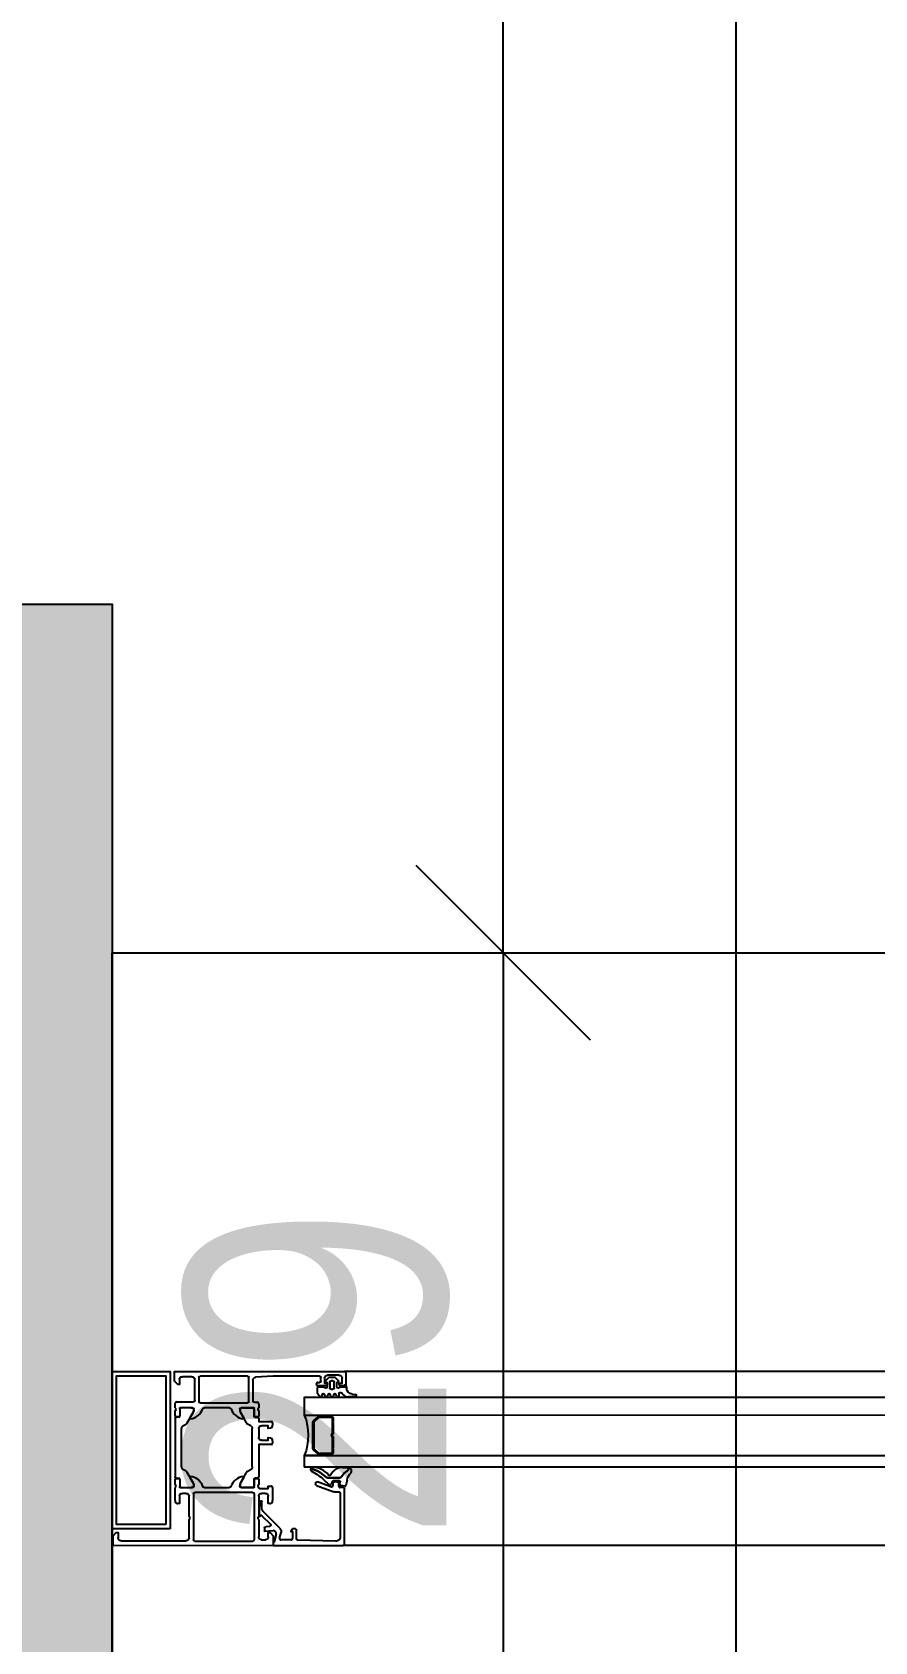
# Model space of a CAD drawing. Header units: metres. Extents: x 493 to 630, y -132 to -15.
# Drawn here: x 568.503 to 568.793, y -84.522 to -83.968 of the extents above; entities that cross this region are included whole.
import ezdxf

# ---------------------------------------------------------------- set-up
doc = ezdxf.new("R2010")
doc.units = ezdxf.units.M
doc.header["$MEASUREMENT"] = 0
doc.header["$PDMODE"] = 3
for name, color, linetype in [('a_caramida', 2, 'Continuous'), ('a_cote_50', 9, 'Continuous'), ('a_gipscarton', 41, 'Continuous'), ('a_pereti_hasuri', 253, 'Continuous'), ('a_sticla', 4, 'Continuous'), ('a_tamplarie_ferestre', 6, 'Continuous'), ('a_vederi', 74, 'Continuous'), ('a_vederi subtiri', 124, 'Continuous')]:
    doc.layers.add(name, color=color, linetype=linetype)
doc.layers.add('a_suprafete', color=7, linetype='Continuous', plot=False)
doc.styles.get("Standard").update_dxf_attribs({"font": 'ARIALN.TTF'})
doc.dimstyles.new('50 cote', dxfattribs={"dimtxt": 0.09, "dimasz": 0.06, "dimexe": 0, "dimexo": 0, "dimgap": 0.018, "dimtad": 1, "dimdec": 1, "dimlfac": 100, "dimrnd": 0.5, "dimdsep": 46, "dimtxsty": 'Standard', "dimblk": 'OBLIQUE', "dimcen": 0.00045, "dimclrd": 256, "dimclrt": 4, "dimadec": 1, "dimazin": 0, "dimtfac": 1, "dimtdec": 1, "dimtix": 1, "dimtofl": 0, "dimtmove": 0, "dimatfit": 3, "dimldrblk": 'OBLIQUE', "dimfxl": 0, "dimtolj": 1, "dimtzin": 0, "dimarcsym": 0})

# ---------------------------------------------------------------- blocks, each defined once
blk = doc.blocks.new('_Oblique')
at = {"color": 0, "linetype": 'ByBlock', "lineweight": -2}
blk.add_line((-0.5, -0.5), (0.5, 0.5), dxfattribs=at)
blk = doc.blocks.new('*D174')
at = {"layer": 'a_cote_50', "lineweight": -2, "ltscale": 0.3}
blk.add_line((568.6650556618409, -84.28458062453586), (568.6650556618409, -83.06458062453589), dxfattribs=at)
at = {"layer": 'Defpoints', "color": 0, "ltscale": 0.3}
for p in [(568.6590556618423, -83.06458062453589), (568.6650556618409, -83.06458062453589), (568.6590556618423, -84.28458062453586)]:
    blk.add_point(p, dxfattribs=at)
at = {"layer": 'a_cote_50', "lineweight": -2, "ltscale": 0.3, "xscale": 0.06, "yscale": 0.06, "zscale": 0.06}
for p, rotation in [((568.6650556618409, -83.06458062453589), 90), ((568.6650556618409, -84.28458062453586), 270)]:
    blk.add_blockref('_Oblique', p, dxfattribs=dict(at, rotation=rotation))
at = {"layer": 'a_cote_50', "color": 4, "ltscale": 0.3, "insert": (568.601871487216, -83.67458062453602), "char_height": 0.09, "attachment_point": 5, "rotation": 90}
blk.add_mtext('\\A1;122', dxfattribs=at)
blk = doc.blocks.new('*D118')
at = {"layer": 'a_cote_50', "lineweight": -2, "ltscale": 0.3}
blk.add_line((568.6650556618409, -84.28458062453598), (568.6650556618409, -84.57458062453597), dxfattribs=at)
at = {"layer": 'Defpoints', "color": 0, "ltscale": 0.3}
for p in [(568.6650556618421, -84.28458062453598), (568.6650556618423, -84.57458062453597), (568.6650556618409, -84.57458062453597)]:
    blk.add_point(p, dxfattribs=at)
at = {"layer": 'a_cote_50', "lineweight": -2, "ltscale": 0.3, "xscale": 0.06, "yscale": 0.06, "zscale": 0.06}
for p, rotation in [((568.6650556618409, -84.28458062453598), 90), ((568.6650556618409, -84.57458062453597), 270)]:
    blk.add_blockref('_Oblique', p, dxfattribs=dict(at, rotation=rotation))
at = {"layer": 'a_cote_50', "color": 4, "ltscale": 0.3, "insert": (568.6011040929459, -84.42958062453611), "char_height": 0.09, "attachment_point": 5, "rotation": 90}
blk.add_mtext('\\A1;29', dxfattribs=at)
blk = doc.blocks.new('__4FAFA3F2_FC5C_44BB_A64D_ECB77A95FE74_')
at = {"layer": 'a_vederi subtiri'}
for p, q in [((-125.4500011026394, 66.99999999985448), (-125.4500011026394, 70.99999999988358)), ((-125.4500011026394, 61.49999999988358), (-125.4500011026394, 66.99999999985448)), ((-125.0125011026394, 70.99999999988358), (-125.0125011026394, 66.99999999985448)), ((-125.0125011026394, 66.81066017167177), (-125.0125011026394, 70.74999999985448)), ((-125.0125011026394, 66.99999999985448), (-125.0125011026394, 66.81066017167177)), ((-124.6975011024624, 66.81066017167177), (-124.6975011024624, 70.74999999985448)), ((-123.2319736413192, 64.97422835521866), (-124.5975512915757, 66.53488852712326)), ((-124.3562511024065, 71.49999999985448), (-123.2625011026394, 71.49999999985448)), ((-124.3562511024065, 71.13999999989755), (-119.0254425092135, 71.13999999989755)), ((-123.2625011026394, 71.49999999985448), (-123.0437511024065, 71.25)), ((-123.0437511024065, 71.25), (-122.8250011026394, 71.49999999985448)), ((-122.8250011026394, 71.49999999985448), (-118.8896831609309, 71.49999999985448)), ((-118.010319044115, 71.49999999985448), (-114.0750011026394, 71.49999999985448)), ((-117.8745596958324, 71.13999999989755), (-112.5437511026394, 71.13999999989755)), ((-114.0750011026394, 71.49999999985448), (-113.8562511026394, 71.25)), ((-113.8562511026394, 71.25), (-113.6375011026394, 71.49999999985448)), ((-112.3024509134702, 66.53488852712326), (-113.6680285637267, 64.97422835521866)), ((-113.6375011026394, 71.49999999985448), (-112.5437511026394, 71.49999999985448)), ((-112.2025011025835, 70.74999999985448), (-112.2025011025835, 66.81066017167177)), ((-111.8875011026394, 66.99999999985448), (-111.8875011026394, 70.99999999988358)), ((-111.8875011026394, 70.74999999985448), (-111.8875011026394, 66.81066017167177)), ((-111.8875011026394, 66.81066017167177), (-111.8875011026394, 66.99999999985448)), ((-111.4500011026394, 70.99999999988358), (-111.4500011026394, 66.99999999985448)), ((-111.4500011026394, 66.99999999985448), (-111.4500011026394, 61.49999999988358)), ((-124.8202899277676, 66.28033008577768), (-123.4547122775111, 64.71966991398949)), ((-123.4547122775111, 64.71966991398949), (-124.8202899277676, 66.28033008577768)), ((-113.9093287528958, 64.85999999986961), (-122.9906734523829, 64.85999999986961)), ((-122.9906734523829, 64.49999999985448), (-113.9093287528958, 64.49999999985448)), ((-113.9093287528958, 64.49999999985448), (-122.9906734523829, 64.49999999985448)), ((-113.4452899277676, 64.71966991398949), (-112.0797122775111, 66.28033008577768)), ((-112.0797122775111, 66.28033008577768), (-113.4452899277676, 64.71966991398949))]:
    blk.add_line(p, q, dxfattribs=at)
at = {"layer": 'a_vederi subtiri', "extrusion": (2e-16, 2.000000000000001e-16, -1)}
for centre, radius, start, end in [((125.2312511026394, 71.02929687488358), 0.2207031249999999, 352.3718503293429, 187.6281496706571), ((125.2312511026394, 66.97070312485448), 0.2207031249999999, 172.371850329343, 7.628149670657059), ((125.2312511026394, 66.97070312485448), 0.2207031249999999, 172.371850329343, 7.628149670657059), ((124.3060278883204, 70.79394531238358), 0.707838677237907, 356.4405713952564, 85.93127893733272), ((124.2048949212767, 66.80336917506065), 0.8076390920070746, 319.6379859252439, 0.5172471456179616), ((124.2048949212767, 66.80336917506065), 0.8076390920070561, 319.6379859252439, 0.5172471456179616), ((124.3301350313704, 70.77285156247672), 0.3680761121636999, 356.4405713952564, 85.93127893733272), ((124.2775458882097, 66.80686885336763), 0.4199723278436767, 319.6379859252439, 0.5172471456179616), ((118.4500011026394, 71.67726562483585), 0.7872656250000108, 223.0350141754325, 316.9649858245675), ((118.4500011026394, 71.76164062495809), 0.5116406250000021, 210.7555134559261, 329.2444865440739), ((112.5939743169583, 70.79394531238358), 0.7078386772379076, 94.06872106266727, 183.5594286047437), ((112.5698671741411, 70.77285156247672), 0.3680761121637185, 94.06872106266727, 183.5594286047437), ((112.622456317069, 66.80686885336763), 0.4199723278436483, 179.4827528543821, 220.362014074756), ((112.695107284002, 66.80336917506065), 0.8076390920070647, 179.4827528543821, 220.362014074756), ((112.695107284002, 66.80336917506065), 0.8076390920070755, 179.4827528543821, 220.362014074756), ((111.6687511026394, 71.02929687488358), 0.2207031249999999, 352.3718503293429, 187.6281496706571), ((111.6687511026394, 66.97070312485448), 0.2207031249999999, 172.371850329343, 7.628149670657059), ((111.6687511026394, 66.97070312485448), 0.2207031249999999, 172.371850329343, 7.628149670657059), ((118.4500011026394, 44.30178832099773), 18.56821167883212, 67.85273984560007, 112.1472601544), ((122.9823408846278, 65.11756334116217), 0.617619552900235, 270.7730251426407, 319.8915003898574), ((122.9823408846278, 65.11756334116217), 0.617619552900235, 270.7730251426407, 319.8915003898574), ((122.9863405169453, 65.18113293728675), 0.3211621675081091, 270.7730251426407, 319.8915003898574), ((113.9136616881005, 65.18113293728675), 0.3211621675081109, 220.1084996101426, 269.2269748573593), ((113.917661320651, 65.11756334116217), 0.6176195529002321, 220.1084996101426, 269.2269748573593), ((113.917661320651, 65.11756334116217), 0.6176195529002375, 220.1084996101426, 269.2269748573593)]:
    blk.add_arc(centre, radius, start, end, dxfattribs=at)
blk = doc.blocks.new('fvsdv')
at = {"layer": 'a_tamplarie_ferestre', "extrusion": (0, -1.5e-15, -1)}
blk.add_line((616.6614823891448, -334.5287127975987), (616.6374117010116, -334.5287127975987), dxfattribs=at)
at = {"layer": 'a_tamplarie_ferestre', "extrusion": (-1.999999999963883e-16, -2.000627397658308e-16, -1)}
for points in [[(-616.636482390581, -334.4692127975866), (-616.636482390581, -334.4732127976759)], [(-616.6937823769416, -334.4715128007277), (-616.6937823769416, -334.4732127976759), (-616.6943823830454, -334.4732127976759), (-616.6954823891449, -334.4721127992018), (-616.6954823891449, -334.4687127975997), (-616.6369823905806, -334.4687127975997)], [(-616.6387823783739, -334.4732127976759), (-616.6387823783739, -334.4727127976759), (-616.6377823783735, -334.4727127976759), (-616.6377823783735, -334.4710128007277)], [(-616.6387823783739, -334.4700128006085), (-616.6427824088914, -334.4700128006085)], [(-616.6437823783733, -334.4710128007277), (-616.6437823783733, -334.4727127976759), (-616.6427823783738, -334.4727127976759), (-616.6427823783738, -334.4732127976759)], [(-616.6450823966843, -334.4720128007277), (-616.6450823966843, -334.4708127961501)], [(-616.6455823966838, -334.4703127960309), (-616.6614823905804, -334.4703127960309), (-616.6675394260265, -334.4706589111432)], [(-616.6698823825689, -334.479012793098), (-616.6698823825689, -334.4708128036603)], [(-616.6703823825693, -334.4703128036603), (-616.6865823766561, -334.4703128036603)], [(-616.6870823766557, -334.4708128036603), (-616.6870823766557, -334.479012793098)], [(-616.6884823891493, -334.4787127976758), (-616.6884823891493, -334.4715128007277)], [(-616.6894823891488, -334.4705128006085), (-616.6927823769421, -334.4705128006085)], [(-616.6369823905806, -334.4737127976759), (-616.6382824088915, -334.4737127976759)], [(-616.6432823783733, -334.4737127976759), (-616.6460823966838, -334.4737127976759)], [(-616.6460823966838, -334.4725128007277), (-616.6455823966838, -334.4725128007277)], [(-616.6465823966843, -334.4732127976759), (-616.6465823966843, -334.4730128007276)], [(-616.6684823886723, -334.4716572862013), (-616.6684823886723, -334.4788127961499)], [(-616.6664823886723, -334.4798127961499), (-616.6664823886723, -334.4812127976757)], [(-616.6664823886723, -334.4822127846757), (-616.6664823886723, -334.4840927956756)], [(-616.6666823896725, -334.4814859866757), (-616.6666823896725, -334.4819395806757)], [(-616.6679823886727, -334.4793127961499), (-616.6669823886727, -334.4793127961499)], [(-616.6680623629916, -334.4840927956756), (-616.6680623629916, -334.4813327976757)], [(-616.668092669103, -334.4817228650479), (-616.6680928971665, -334.4841228634428)], [(-616.6681823629918, -334.4812127976757), (-616.6724823886722, -334.4812127976757)], [(-616.6720692308575, -334.4812230394265), (-616.6685926893625, -334.4812228880743)], [(-616.6865823766561, -334.479512793098), (-616.6703823825693, -334.479512793098)], [(-616.6729823886726, -334.4817127976757), (-616.6729823886726, -334.4824127976757), (-616.6716008932148, -334.4848056179987)], [(-616.6764824301839, -334.4812126679759), (-616.6852826652358, -334.4812126679759)], [(-616.6901642022053, -334.4848056179987), (-616.6887827067476, -334.4824127976757), (-616.6887827067476, -334.4817127976757)], [(-616.694782376942, -334.4792127976758), (-616.6889823891493, -334.4792127976758)], [(-616.6892827067476, -334.4812127976757), (-616.6935824026225, -334.4812127976757)], [(-616.6896958496469, -334.4812227975993), (-616.6931723911449, -334.4812227975993)], [(-616.693672389762, -334.4817227962164), (-616.6936720578115, -334.4841227945993)], [(-616.6937024026228, -334.4813327976757), (-616.6937024026228, -334.4840936083576)], [(-616.6950823759421, -334.4819403933577), (-616.6950823759421, -334.4814867993576)], [(-616.695282376942, -334.4812136103577), (-616.695282376942, -334.4797127976757)], [(-616.695282376942, -334.4840936083576), (-616.695282376942, -334.4822135973577)], [(-616.6616824216234, -334.486412812858), (-616.6616824216234, -334.4872438065104)], [(-616.6664825312056, -334.4849227946026), (-616.6664824323044, -334.485912812858), (-616.6621824292528, -334.485912812858)], [(-616.6624234265672, -334.4882098099283), (-616.6631824063646, -334.488412812858), (-616.6631824063646, -334.487412812858), (-616.6654824246751, -334.487412812858)], [(-616.6667823886726, -334.4843927956757), (-616.6677623629913, -334.4843927956757)], [(-616.6677928841808, -334.4844228504567), (-616.6669825528483, -334.4844228162462)], [(-616.6691929414393, -334.4874553434881), (-616.6700761929895, -334.4869596073277)], [(-616.6706711814733, -334.4863851410075), (-616.6727681066092, -334.4827535226797)], [(-616.6910936755818, -334.4863849596919), (-616.6889969076468, -334.4827532505993)], [(-616.692582388145, -334.4874611305992), (-616.6916886391983, -334.4869594517664)], [(-616.6939720578115, -334.4844227945993), (-616.694782389145, -334.4844227945993)], [(-616.694002402623, -334.4843936083577), (-616.6949823769418, -334.4843936083577)], [(-616.695282389145, -334.4849227945993), (-616.695282389145, -334.5050027945988)], [(-616.6616823987354, -334.4925818192056), (-616.6616824216234, -334.4934128128579)], [(-616.6654824246751, -334.4924128128579), (-616.6631824063646, -334.4924128128579), (-616.6631824292527, -334.4914128128579), (-616.6624234265672, -334.4916158157876)], [(-616.6664824323044, -334.488412812858), (-616.6664824323044, -334.4914128128579)], [(-616.6686818083808, -334.5015984472525), (-616.6686823828378, -334.4883273363929)], [(-616.6930823901449, -334.5015984325989), (-616.6930823901449, -334.4883271565992)], [(-616.6621824292528, -334.4939128128578), (-616.6664827398382, -334.4939128128578), (-616.6664816620172, -334.5050027985833)], [(-616.6700755001198, -334.5029662969782), (-616.66919229149, -334.5024704843543)], [(-616.672767049598, -334.5071726146562), (-616.6706704388681, -334.5035408148059)], [(-616.6889969076468, -334.5071723385988), (-616.6910936755818, -334.5035406295062)], [(-616.6916886391983, -334.5029661374318), (-616.692582388145, -334.5024644585989)], [(-616.6616824013579, -334.5087127973242), (-616.6616823403223, -334.5132127973241)], [(-616.6661824195488, -334.5090127927469), (-616.6631824013572, -334.5090127927469), (-616.6631824013572, -334.5082127973242), (-616.6621824013579, -334.5082128049535)], [(-616.6664822669605, -334.5058329290239), (-616.6664822669605, -334.5077129400238)], [(-616.6666822679612, -334.5079861440241), (-616.6666822679612, -334.5084397380243)], [(-616.6677622412798, -334.5055329290238), (-616.666782266961, -334.5055329290238)], [(-616.6669816403736, -334.505502820226), (-616.6677919717063, -334.5055028544364)], [(-616.6680622412794, -334.5085929268509), (-616.6680622412794, -334.5058329290239)], [(-616.66809195872, -334.5058028674221), (-616.6680915228827, -334.5082028657883)], [(-616.6724822669604, -334.5087129193944), (-616.6681822414878, -334.5087129268504)], [(-616.6685914998562, -334.508702886048), (-616.6720680413509, -334.5087030374002)], [(-616.6715940223327, -334.5051084043188), (-616.6729822669611, -334.5075129224463), (-616.6729822669611, -334.5082129270238)], [(-616.6717530799493, -334.504918394248), (-616.6717127662275, -334.5049129239721)], [(-616.6852573295893, -334.5087129193944), (-616.6765245780231, -334.5087129193944)], [(-616.6887825608826, -334.5082129270238), (-616.6887825608826, -334.5075129224463), (-616.690164631112, -334.5051190987281)], [(-616.6935824318606, -334.5087129268502), (-616.689282560883, -334.5087129193944)], [(-616.6931623911449, -334.5087027915987), (-616.6896958496469, -334.5087027915987)], [(-616.6936720578115, -334.5058027945988), (-616.693672389762, -334.5082027929817)], [(-616.6937024320689, -334.5058327916948), (-616.6937024320689, -334.5085929268507)], [(-616.694782389145, -334.5055027945988), (-616.6939720578115, -334.5055027945988)], [(-616.6949824063879, -334.5055327916947), (-616.694002432068, -334.5055327916947)], [(-616.6950824053871, -334.5084396006947), (-616.6950824053871, -334.5079860066948)], [(-616.6952824063873, -334.5077128026953), (-616.6952824063873, -334.5058327916948)], [(-616.6952824063873, -334.5132127973241), (-616.6952824063873, -334.5087127896947)], [(-616.6626823403227, -334.514212797324), (-616.6631823403222, -334.514212797324), (-616.6631823403222, -334.5117127973241)], [(-616.6641823402034, -334.5107127973241), (-616.6654823890309, -334.5107127973241)], [(-616.6664823890318, -334.5117127973241), (-616.6664823890318, -334.5187127973239)], [(-616.6679824042902, -334.5266127914585), (-616.6679824042902, -334.5109127942723)], [(-616.6684824042898, -334.5104127942723), (-616.688482405243, -334.5104127942723)], [(-616.688982405243, -334.5109127942723), (-616.688982405243, -334.5266127914585)], [(-616.690482420502, -334.5187127973239), (-616.690482420502, -334.5117127973241)], [(-616.6914824205015, -334.5107127973241), (-616.6927824082951, -334.5107127973241)], [(-616.6937824063878, -334.5117127973241), (-616.6937824063878, -334.514212797324), (-616.6942824063877, -334.514212797324)], [(-616.6664823890318, -334.5197127973239), (-616.6664823890318, -334.5257132324381)], [(-616.690482420502, -334.5260128082437), (-616.690482420502, -334.5197127973239)], [(-616.6631823403222, -334.5257132476964), (-616.6631823403222, -334.5242127901715), (-616.6625823647363, -334.5242127901715), (-616.6614823891457, -334.5253127655187), (-616.6614823891457, -334.5287127975982), (-616.7166367095814, -334.5287244009314), (-616.7166367095814, -334.5253243993694), (-616.7155367339955, -334.5242244011342), (-616.714936727892, -334.5242244011342), (-616.714936727892, -334.5260244115764)], [(-616.6654823890309, -334.5267132400674), (-616.6641823402034, -334.5267132400674)], [(-616.688482405243, -334.5271127914585), (-616.6684824042898, -334.5271127914585)], [(-616.7139367297993, -334.5270244115764), (-616.6914824205015, -334.5270128082437)]]:
    blk.add_lwpolyline(points, dxfattribs=at)
at = {"layer": 'a_tamplarie_ferestre'}
for points in [[(616.6969796253077, -334.5229318787727), (616.7169796253081, -334.5229318787727), (616.7169796253127, -334.468724400932), (616.6969796253122, -334.468724400932)], [(616.698479625308, -334.5214318787728), (616.7154796253078, -334.5214318787728), (616.7154796253124, -334.470224400932), (616.6984796253125, -334.470224400932)]]:
    blk.add_lwpolyline(points, close=True, dxfattribs=at)
at = {"layer": 'a_tamplarie_ferestre', "extrusion": (0, -1.5e-15, -1)}
for points in [[(-616.6369117029187, -334.528249747674), (-616.6369117029187, -334.5092128738945)], [(-616.6374117010116, -334.5087128738945), (-616.6384116991037, -334.5087128738945)], [(-616.6389116991038, -334.5082128738945), (-616.6389116991038, -334.5072128777092)], [(-616.6394116971967, -334.5067128777092), (-616.6404116952897, -334.5067128777092)], [(-616.6465827760919, -334.5080012284072), (-616.6405926069535, -334.5101826857784)], [(-616.6409116952898, -334.5072128777092), (-616.6409116952898, -334.5079688744133)], [(-616.6415827574153, -334.5084389208175), (-616.6462405782338, -334.5067425613814)], [(-616.6469116819378, -334.507212373602), (-616.6469116819378, -334.5075314127088)], [(-616.6658959792046, -334.5135194304092), (-616.6658959789509, -334.5146387802781)], [(-616.6662959883604, -334.5153481199844), (-616.6662959883604, -334.5186381446406)], [(-616.6550273826513, -334.5232185518844), (-616.6553960040007, -334.5238497569663), (-616.6547960036194, -334.5238497574433), (-616.6547960055275, -334.5262497520549)], [(-616.6552960026663, -334.526749750982), (-616.658823499957, -334.5267497465713)], [(-616.6593064558899, -334.5261203215225), (-616.6587868330869, -334.5241810667618)], [(-616.6604896774686, -334.5247604408366), (-616.6611966841617, -334.5273791411025)], [(-616.6643871769345, -334.5237569452461), (-616.6615427626173, -334.5235054209335)], [(-616.6644959853081, -334.5227188170059), (-616.6644959853081, -334.5236573339387)]]:
    blk.add_lwpolyline(points, dxfattribs=at)
for points in [[(-616.6404215128002, -334.5102128700798), (-616.6389116991047, -334.51021287008, -0.4142048407650049), (-616.6384116991037, -334.5107128700798), (-616.6384116991037, -334.5256847534282, -0.426752481241578), (-616.6399756963726, -334.5271827499969), (-616.6530173969829, -334.5267692342841, -0.4017347394656232), (-616.6534960072429, -334.5262696920146), (-616.6534960072429, -334.5234375560386)], [(-616.6591750777159, -334.5227321684463), (-616.664810208026, -334.5170970381359, -0.1989123673822696), (-616.665395994464, -334.5156828245736), (-616.665395994464, -334.5135194304092)], [(-616.6661218423367, -334.5187052443218), (-616.6657772808474, -334.518324499379, -0.4930404387425781), (-616.6654626295956, -334.5182830717666), (-616.6624744621311, -334.521265583287, -0.637079024899166), (-616.6627844443708, -334.5221172216042), (-616.6640395642905, -334.5222207243545)]]:
    blk.add_lwpolyline(points, format="xyb", dxfattribs=at)
at = {"layer": 'a_tamplarie_ferestre', "extrusion": (-1.999999999963883e-16, -2.000627397658308e-16, -1)}
for centre, radius, start, end in [((-616.6369823869377, -334.4692127939564), 0.0004999963568365369, 359.9995840237517, 90.00041748093061), ((-616.6369823869412, -334.4732128013152), 0.0004999963606447729, 269.9995829620062, 0.0004170445076121595), ((-616.6382824291462, -334.4732128484463), 0.0004999492300512524, 179.9941815565616, 270.0023212752666), ((-616.6432824271093, -334.4732127489402), 0.0005000487381371209, 270.0055841559429, 359.9944158375433), ((-616.6460824095659, -334.4730127878461), 0.0004999871185779336, 89.99852384808548, 180.0014761584283), ((-616.6460824104842, -334.4732128114759), 0.0004999862001939583, 179.9984185919793, 270.0015814145345), ((-616.6669823886727, -334.4798127961499), 0.0004999999999881748, 0, 90), ((-616.6685926650799, -334.4817228840512), 0.0004999959774337602, 0.002177639992241094, 90.00278260042404), ((-616.6712441654312, -334.4800361888139), 0.004999999999881794, 197.7469977029321, 264.3774224610111), ((-616.671926877363, -334.4822128513403), 0.0009999960709008312, 98.18408816903201, 212.7294962203608), ((-616.6905209299889, -334.4800361888139), 0.004999999999881608, 275.6225775389889, 342.2530022970679), ((-616.6947823907415, -334.4797127838758), 0.0004999862001939237, 89.99841858546546, 180.0015814080207), ((-616.6621824513003, -334.4864128425352), 0.0005000296776441326, 0.003400552581995896, 89.99747370363386), ((-616.6626836141724, -334.4872430164889), 0.001001192860712961, 285.0627999272706, 359.9547890323745), ((-616.6667823886726, -334.4840927956756), 0.0002999999999929066, 270, 0), ((-616.6669825312051, -334.4849228162457), 0.0004999999999881747, 0.002480120208054673, 90.00248012020808), ((-616.6677623629913, -334.4840927956756), 0.0002999999999929013, 180, 270), ((-616.6693721757889, -334.4856350848548), 0.001499999999964529, 210.0024767199816, 242.0082254837521), ((-616.6717205084574, -334.484874677891), 0.000138119784645033, 264.3774224610111, 29.99999999751501), ((-616.6900445869633, -334.484874677891), 0.0001381197846450354, 150.000000002485, 275.6225775389889), ((-616.6920823897362, -334.4883271573937), 0.001000000408674858, 119.9998811996709, 179.9999544849903), ((-616.6939720578115, -334.4841227945993), 0.0002999999999929083, 270, 0), ((-616.694002402623, -334.4840936083576), 0.0002999999999929064, 270, 0), ((-616.6949823769418, -334.4840936083576), 0.0002999999999929066, 180, 270), ((-616.6626833545662, -334.4925824338035), 0.001000956019629055, 0.03518023540125607, 74.9489400958685), ((-616.6621824439346, -334.4934127905465), 0.0005000223116292011, 270.001682332466, 359.9974434145755), ((-616.6693713682545, -334.5042907584975), 0.001499999999964511, 117.9967347536241, 150.0024835213092), ((-616.6920823897362, -334.5015984318045), 0.001000000408674854, 180.0000455150097, 240.0001188003292), ((-616.6621823706172, -334.5087127742129), 0.0004999692599016982, 359.9973514400586, 90.00352283244209), ((-616.6669816620168, -334.5050028202264), 0.00049999999998818, 270.002480120208, 0.002480120208054673), ((-616.666782266961, -334.5058329290239), 0.0002999999999929103, 0, 90), ((-616.6677622412798, -334.5058329290239), 0.0002999999999929137, 90, 180), ((-616.6685915188594, -334.5082028900709), 0.000499995977433753, 270.0021776399923, 0.002782600423873765), ((-616.6717209801487, -334.5050517189604), 0.0001390378262387835, 335.9397297170084, 86.61317242161918), ((-616.6713465350218, -334.509824664497), 0.004923085062686922, 94.736839592394, 162.7104472882768), ((-616.6719257735476, -334.5077132131663), 0.0009999960709008257, 147.2754640201544, 261.8208720681917), ((-616.6904053083467, -334.5097823356339), 0.004881891175918552, 16.95440186401337, 85.66034805447025), ((-616.690046245342, -334.5050507488965), 0.0001366999999967652, 85.66034805447025, 209.9999185302323), ((-616.6939720578115, -334.5058027945988), 0.0002999999999929174, 0, 90), ((-616.694002432068, -334.5058327916948), 0.0002999999999929174, 0, 90), ((-616.6949824063879, -334.5058327916948), 0.0002999999999929174, 90, 180), ((-616.6626824277932, -334.5132127098539), 0.001000087474370509, 270.0050112563145, 359.9949887436852), ((-616.694282372021, -334.5132127629589), 0.001000034366135351, 180.0019689320957, 269.9980310679043)]:
    blk.add_arc(centre, radius, start, end, dxfattribs=at)
at = {"layer": 'a_tamplarie_ferestre'}
for centre, radius, start, end in [((616.6387824215988, -334.4710128438339), 0.001000043226228888, 90.00247651157618, 179.9975303083473), ((616.6427824255763, -334.4710127534065), 0.0009999527981185412, 359.9972885690925, 90.00095603992932), ((616.6455823930447, -334.4708127923915), 0.0004999963606570516, 89.99958296200617, 180.0004307038958), ((616.6674823978814, -334.4716572744904), 0.0009999907912387556, 359.9993290094217, 86.73072418246032), ((616.6703823825693, -334.4708128036603), 0.0004999999999881766, 90, 180), ((616.6865823766561, -334.4708128036603), 0.0004999999999881766, 0, 90), ((616.6894824090593, -334.4715128205188), 0.001000019910524334, 90.00114074456123, 179.9988660753621), ((616.6927824079268, -334.471512769624), 0.0009999690159288555, 359.9982178308895, 90.00177534267327), ((616.6455823994252, -334.4720127979868), 0.0005000027408632844, 180.0003140812505, 269.999685931777), ((616.6664035522261, -334.4814803182677), 0.0002788950563208456, 358.8354106242616, 73.58012358911448), ((616.666403521577, -334.4819452413352), 0.0002789255417305512, 286.4245945580637, 1.162870074671405), ((616.6679823886727, -334.4788127961499), 0.0004999999999881837, 270, 0), ((616.6681823629918, -334.4813327976757), 0.0001199999999971634, 90, 180), ((616.6703823825693, -334.479012793098), 0.0004999999999881837, 180, 270), ((616.6724823886722, -334.4817127976757), 0.0004999999999881766, 0, 90), ((616.6764824301839, -334.4817126679759), 0.0004999999999882075, 90, 162.2530022970678), ((616.6852826652358, -334.4817126679759), 0.0004999999999883187, 17.74699770293214, 90), ((616.6865823766561, -334.479012793098), 0.0004999999999881766, 270, 0), ((616.6889823855101, -334.4787128013151), 0.0004999963606447853, 179.9995829554924, 270.0004170379938), ((616.6892827067476, -334.4817127976757), 0.0004999999999881704, 90, 180), ((616.689838160296, -334.4822126156741), 0.0009999960709008303, 98.18160805244383, 212.7270160997201), ((616.6931723937846, -334.4817227935768), 0.0004999959774337582, 359.9996975197845, 90.00030248021555), ((616.6935824026225, -334.4813327976757), 0.0001199999999971634, 0, 90), ((616.6953612133882, -334.4814811309496), 0.0002788950563208394, 106.4198764108855, 181.1645893757385), ((616.6953612440376, -334.4819460540172), 0.0002789255417305553, 178.8371299253286, 253.5754054419363), ((616.6654824580864, -334.4884127870758), 0.000999974218394455, 359.9985227537711, 90.00191437922187), ((616.6677928971667, -334.484122850457), 0.0002999999999929065, 269.9975198797919, 359.9975198797919), ((616.6696823828366, -334.4883273796791), 0.000999999999976356, 119.303872864269, 179.997519879792), ((616.6923927137319, -334.485634959769), 0.001499999999964522, 209.9999966005126, 242.0057453634597), ((616.6947823918239, -334.4849227919204), 0.0004999973210861574, 359.9996930187652, 90.00030698123477), ((616.665482314654, -334.4914126952065), 0.001000117657443958, 270.006303003237, 359.9932598637672), ((616.66968180838, -334.5015984905388), 0.0009999999999763508, 179.997519879792, 240.6911668989066), ((616.6923927137319, -334.5042906294291), 0.001499999999964502, 117.9942546365403, 150.0000033994874), ((616.6374117110824, -334.5092128820581), 0.000500008163680858, 90.00115402943341, 179.9990645370891), ((616.6394117032785, -334.5072128818834), 0.0005000041742330564, 90.00069689096702, 179.9995216755163), ((616.6404116875299, -334.5072128854686), 0.0005000077593987789, 0.0008891426421919295, 89.99911085816552), ((616.6404215128002, -334.5097128700799), 0.0004999999999882195, 270, 290.0102537740665), ((616.6464116819377, -334.507212373602), 0.000499999999988174, 0, 110.011418451356), ((616.6464116819377, -334.5075314127088), 0.0004999999999881393, 290.0102537740665, 0), ((616.6661822669903, -334.5087127927857), 0.0002999999999929289, 270.0291364078558, 359.9743623240125), ((616.6664033998652, -334.5079804833643), 0.0002789255417305544, 358.8371299253286, 73.57540544193631), ((616.6664034305144, -334.5084454064322), 0.0002788950563208143, 286.4198764108855, 1.164589375738513), ((616.6677919587203, -334.5058028544361), 0.0002999999999929102, 359.9975198797919, 89.99751987979195), ((616.6681822412801, -334.5085929268509), 0.0001199999999971626, 180, 270.0000993481113), ((616.6724822798429, -334.5082129322768), 0.0004999871177621114, 269.9985237699202, 0.0006019640941198639), ((616.6765245780231, -334.5082129193944), 0.000499999999987999, 197.2895527117232, 270), ((616.6852573295893, -334.5082129193944), 0.0004999999999881662, 270, 343.0455981359866), ((616.6892825480008, -334.5082129322768), 0.0004999871177621201, 179.9993980359059, 270.0014762300798), ((616.689838160296, -334.507712973524), 0.0009999960709008264, 147.2729839002799, 261.8183919475561), ((616.6931673937846, -334.5081977956741), 0.0005050207028431561, 269.4324295547182, 359.4330345187439), ((616.6935824320683, -334.5085929268507), 0.0001199999999971598, 269.9999006518887, 0), ((616.6947823918239, -334.5050027972777), 0.0004999973210933302, 269.9996930187652, 0.0003069812347468385), ((616.6953612734832, -334.5079803460357), 0.000278925541730555, 106.4245945580637, 181.1628700746714), ((616.6953612428343, -334.5084452691027), 0.0002788950563208238, 178.8354106242615, 253.5801235891144), ((616.6641824277197, -334.5117128847214), 0.001000087401268234, 90.00501388788004, 179.9949929320431), ((616.6656459868343, -334.5135038975909), 0.0002504744573857769, 356.4446021656984, 183.5553978343016), ((616.6654823302339, -334.5117128561217), 0.001000058799433805, 0.003368664391707279, 89.9966313356083), ((616.6659773313947, -334.5153423561144), 0.0003187090900802913, 358.9637464256572, 59.24615152020042), ((616.6684824070311, -334.5109127970131), 0.0005000027408633035, 90.00031406822303, 179.9996859187494), ((616.6884824025026, -334.5109127970131), 0.0005000027408632893, 0.0003140812505734675, 89.99968593177698), ((616.6914823894309, -334.5117127662533), 0.0009999689290966407, 89.99821968080188, 180.0017803126843), ((616.6927823875727, -334.5117128161392), 0.001000018815337834, 0.001078010384765943, 89.99881272102306), ((616.6661959883611, -334.5186381446406), 9.999999999763501e-05, 222.1440459667523, 0), ((616.6659575496908, -334.5192127973239), 0.0007248836686813678, 316.3884232686992, 43.61157673130081), ((616.6910073962947, -334.5192127973239), 0.0007249824704847863, 136.3958615993029, 223.6041384006971), ((616.6542950856326, -334.5235615366272), 0.0008086392632466716, 25.09690427962828, 171.1806240554214), ((616.6602357232684, -334.5237928433278), 0.001500000063743287, 134.9992078292225, 194.9997963380306), ((616.6641824266486, -334.5257131537404), 0.001000086330796236, 180.005382847695, 269.9950474458348), ((616.6639959887259, -334.5227188184746), 0.0004999965822622362, 0.0001683013155248172, 85.00023108022376), ((616.6643959853088, -334.5236573339387), 9.999999999763631e-05, 264.9466242946025, 0), ((616.6654823342227, -334.5257131852587), 0.001000054809777459, 270.0031401350746, 359.9972969979186), ((616.6684824070311, -334.5266127887177), 0.0005000027408632963, 180.0003140812505, 269.999685931777), ((616.6884824025026, -334.5266127887177), 0.0005000027408632963, 270.000314068223, 359.9996859187494), ((616.6914824265716, -334.5260128021743), 0.001000006069137505, 180.0003477314173, 269.9996522685827), ((616.7139366719329, -334.5260243556166), 0.001000055961707848, 270.003315381704, 359.9967939064296), ((616.637411703741, -334.5282127967766), 0.0005000008220376726, 180.0002205580834, 269.9996872345322)]:
    blk.add_arc(centre, radius, start, end, dxfattribs=at)
at = {"layer": 'a_tamplarie_ferestre', "extrusion": (0, -1.5e-15, -1)}
for centre, radius, start, end in [((-616.6384117010673, -334.5082128758576), 0.0004999980369683452, 179.9997750540808, 270.0002249467399), ((-616.6414121108235, -334.5079685001684), 0.0005004156736208126, 250.0615984271312, 359.9571503118842), ((-616.666395978951, -334.5146387803916), 0.0004999999999885265, 300.7538484797996, 1.300394605109548e-05), ((-616.6552960016477, -334.5262497548617), 0.0004999961203540096, 269.9998832731343, 0.0003216323453872522), ((-616.6588234749968, -334.5262497295832), 0.0005000169887408082, 165.0006950349404, 269.997139864485), ((-616.6614556051134, -334.5245016181793), 0.00100000269142326, 344.9998270484658, 95.00008778229402), ((-616.6616797058384, -334.527249675227), 0.0005000713486215687, 293.2396003736727, 344.9955059551618)]:
    blk.add_arc(centre, radius, start, end, dxfattribs=at)
at = {"layer": 'a_vederi subtiri'}
blk.add_line((616.650786821571, -334.4977127976001), (616.650786821571, -334.5017127976), dxfattribs=at)
at = {"layer": 'a_vederi subtiri', "extrusion": (-1.999999999963971e-16, -3.000627397658306e-16, -1)}
for points in [[(-616.6400612886395, -334.4708591125306), (-616.6390199755708, -334.4719004216001)], [(-616.6420537447923, -334.4707126666001), (-616.6404148413511, -334.4707126666001)], [(-616.6434485955707, -334.4719004066), (-616.6424072975043, -334.4708591125309)], [(-616.634277336803, -334.4765311398943), (-616.6332015855711, -334.4766579256001)], [(-616.6363343065709, -334.4735126496001), (-616.6362567355467, -334.4744770083913)], [(-616.6386342795709, -334.4740126436001), (-616.6367343005709, -334.4740126436001), (-616.6367343005709, -334.4731126556001)], [(-616.6373561820043, -334.4767357069669), (-616.6379629845709, -334.4760775116)], [(-616.6388342915709, -334.4764118016), (-616.6388342915709, -334.4770986264886)], [(-616.6396078102332, -334.4772417481464), (-616.639860399225, -334.47658254182)], [(-616.6396342795708, -334.4727040076976), (-616.6396342795708, -334.4740126436)], [(-616.6404342825708, -334.4743126436), (-616.6404342825708, -334.4724126596001)], [(-616.6406074365464, -334.4765825418166), (-616.6408603992377, -334.4772427233802)], [(-616.6409342825708, -334.4719126596001), (-616.6415343035708, -334.4719126596)], [(-616.6415343035708, -334.4748126436), (-616.6409342825708, -334.4748126436)], [(-616.6416074365587, -334.4772427233848), (-616.6418603992398, -334.4765825418209)], [(-616.6420343035708, -334.4724126596), (-616.6420343035708, -334.4743126436)], [(-616.6426074365626, -334.4765825418208), (-616.6428603992296, -334.4772427233789)], [(-616.6428342915708, -334.4740126436), (-616.6428342915708, -334.4727040104947)], [(-616.6436074365523, -334.4772427233789), (-616.6438603917295, -334.4765825613943)], [(-616.6459342675707, -334.4740126435999), (-616.6438342915708, -334.4740126436)], [(-616.6446074290523, -334.4765825613943), (-616.6448633373216, -334.4772504303534)], [(-616.6455716581427, -334.4773261865446), (-616.6462342705707, -334.4763126345999), (-616.6462342705707, -334.4743126465999)], [(-616.6331935905711, -334.4775089386001), (-616.6355916354108, -334.4775089386001)]]:
    blk.add_lwpolyline(points, dxfattribs=at)
at = {"layer": 'a_vederi subtiri'}
for points in [[(616.6355264455575, -334.5017611487438), (616.635549856729, -334.5022530206534)], [(616.635549856729, -334.5022580206534), (616.6355264455575, -334.5017661487438)], [(616.6376425143125, -334.5017574647258), (616.6355824963553, -334.5017580720093)], [(616.6432706896694, -334.5051059999784), (616.6453633003586, -334.5035545883858)], [(616.6453633003586, -334.5035595883858), (616.6432706896694, -334.5051109999785)], [(616.6360620795955, -334.5060992863919), (616.6364992567169, -334.5080289487495)], [(616.6368560398626, -334.5082557122846), (616.63824905414, -334.5079850868008)], [(616.6384888356156, -334.507648229107), (616.6383752959055, -334.5067504374605)], [(616.6386413218244, -334.5053075270058), (616.6426686590124, -334.5053075270058)], [(616.6426686590124, -334.5053125270058), (616.6386413218244, -334.5053125270058)], [(616.6386729252738, -334.5064127976001), (616.6408682293749, -334.5064127976001)], [(616.6411501374537, -334.5066101923611), (616.6415159846376, -334.507615358157)], [(616.6417979597376, -334.5078128453043), (616.6420532881665, -334.5078128453043)]]:
    blk.add_lwpolyline(points, dxfattribs=at)
at = {"layer": 'a_vederi subtiri', "extrusion": (-1.999999999963971e-16, -3.000627397658306e-16, -1)}
for centre, radius, start, end in [((-616.6404148413511, -334.4712126666001), 0.0004999999999881722, 45.00011002197347, 90), ((-616.6420537447923, -334.4712126666001), 0.0004999999999881797, 90, 134.9998900286918), ((-616.6331951035382, -334.4770834087587), 0.0004255325310577661, 270.2037137120204, 90.8728063412268), ((-616.6355916354108, -334.4751089386001), 0.002399999999943251, 222.6735360402774, 270), ((-616.6367336363832, -334.4735119854124), 0.0003993303646181676, 359.9047025339983, 90.09529746600182), ((-616.6392327258881, -334.4721123595437), 0.0003003004985533638, 260.2603533193982, 44.89040071777239), ((-616.6432358300254, -334.4721123470128), 0.0003003130297155874, 135.1113159497022, 279.737966734616), ((-616.6459354689944, -334.4743114451763), 0.0002988039917129593, 89.76962594087604, 180.2303740558671), ((-616.6392342915709, -334.4770986264885), 0.0003999999999905412, 200.9654021234351, 0), ((-616.6412339178991, -334.4770996017201), 0.0003999999999905419, 200.9654031679532, 339.0345975258247), ((-616.6432339178909, -334.4770996017188), 0.0003999999999905412, 200.9654024688034, 339.0345975258247), ((-616.645236855983, -334.4771073086932), 0.0003999999999905419, 213.1747648287414, 339.0345975258247)]:
    blk.add_arc(centre, radius, start, end, dxfattribs=at)
at = {"layer": 'a_vederi subtiri'}
for centre, radius, start, end in [((616.6340139794561, -334.4742966057354), 0.002249999999946795, 276.7217479484163, 355.4011476723755), ((616.6383343167968, -334.4764123061752), 0.0004999750288193882, 0.05782295233036559, 137.9620569838095), ((616.6391342795708, -334.4740121494135), 0.0005000002442085208, 180.0566295954052, 359.9433704045948), ((616.6393342795708, -334.4727040076976), 0.0002999999999929063, 0, 99.73964668060187), ((616.6402339178863, -334.4767256634801), 0.0003999999999905415, 20.96540299258313, 159.0345975311966), ((616.6409344613404, -334.4724128383696), 0.0005001788015072356, 90.02047816571745, 179.9795218407963), ((616.6409344252045, -334.4743125009664), 0.0005001426539541591, 180.0163399505905, 269.9836600559242), ((616.6415341321392, -334.4724128310315), 0.0005001714608795216, 0.01963787227942547, 89.98036213097858), ((616.6415343062964, -334.4743126463256), 0.0004999972743997996, 269.9996876709552, 0.0003123323017207608), ((616.6422339179012, -334.476725663481), 0.0003999999999905419, 20.96540247417537, 159.0345975311966), ((616.6431342915707, -334.4727040104947), 0.0002999999999929058, 80.26203326538406, 180), ((616.6433342915708, -334.474012149724), 0.0005000002439016095, 180.0565940008615, 359.9434059991385), ((616.6442339103909, -334.4767256830544), 0.0003999999999905423, 20.96540247417537, 159.0345975311966), ((616.631112352264, -334.5072285513981), 0.005076912458413897, 12.85188408321461, 43.55871211189089), ((616.6365487259567, -334.5022104784004), 0.000999999999976338, 182.7249976378283, 242.2796961542196), ((616.634222947094, -334.5066316226232), 0.003999999999905444, 29.32869377867863, 62.27969615421956), ((616.6386413218244, -334.5043125270058), 0.0009999999999763518, 201.3964516802927, 270), ((616.6420371097312, -334.5040965667275), 0.0004762922707111377, 197.9160645135294, 321.431477886907), ((616.6554754071967, -334.5177258569381), 0.0163409220760644, 116.7393562969046, 136.4488663776864), ((616.6489747856953, -334.508470460263), 0.006099887101392957, 93.39750691101565, 126.3031676419586), ((616.6386729252738, -334.5067127976001), 0.0002999999999929076, 90, 187.2076790987245), ((616.6408682293749, -334.5067127976001), 0.000299999999992913, 19.99983660274746, 90), ((616.6426686590124, -334.5043125270058), 0.000999999999976357, 270, 307.0154715980083)]:
    blk.add_arc(centre, radius, start, end, dxfattribs=at)
at = {"layer": 'a_vederi subtiri', "extrusion": (3.629549024921876e-27, -6.273976584856378e-20, -1)}
for centre, radius, start, end in [((-616.635617885429, -334.5029198715166), 0.001157340695964786, 315.5692793092176, 85.46841751321399), ((-616.635617885429, -334.5029148715166), 0.001157340695964786, 85.46841751321399, 88.24774097682695), ((-616.6365487259567, -334.5022054784004), 0.000999999999976339, 297.7203038457804, 357.2750023621717), ((-616.634222947094, -334.5066366226231), 0.003999999999905445, 117.7203038457804, 150.6713062213214), ((-616.6376433986983, -334.5047574645953), 0.002999999999929044, 89.98310947247194, 102.0138160473731), ((-616.6386413218244, -334.5043075270058), 0.000999999999976351, 270, 338.6035483197072), ((-616.6378100362042, -334.5059325234581), 0.004134773588893482, 96.35686410195424, 155.8835424279803), ((-616.6478742929064, -334.5087510805794), 0.00698944323349791, 38.568522113093, 90.33263641151872), ((-616.6489747263553, -334.5084753794907), 0.006099786874643171, 53.69683235804137, 86.60249308898436), ((-616.6479197133409, -334.5024597350475), 0.0006979967121983897, 89.60247494954103, 173.5474778636055), ((-616.6479197246406, -334.5024647470085), 0.0006979315997486338, 173.5474778636055, 253.0588442310644), ((-616.6367918418073, -334.5079626617605), 0.0002999999999930683, 257.6435140912384, 347.2347733119193), ((-616.6381918418073, -334.5076905927449), 0.0002999999999928998, 171.8820071593785, 259.0059079418827), ((-616.6417979597376, -334.5075127976001), 0.0003000477042415295, 270, 340.0125583079609), ((-616.6420532881665, -334.5075128453043), 0.0002999999999929003, 230.9917724181919, 270), ((-616.632800447497, -334.4960898929883), 0.015000302720351, 223.7718755529361, 230.9917724181919), ((-616.6426686590124, -334.5043075270058), 0.0009999999999763612, 232.9845284019916, 270)]:
    blk.add_arc(centre, radius, start, end, dxfattribs=at)
at = {"xscale": -0.001000000000008328, "yscale": 0.001000000000008328, "zscale": 0.001000000000008328, "rotation": 90}
blk.add_blockref('__4FAFA3F2_FC5C_44BB_A64D_ECB77A95FE74_', (616.7122868215718, -334.6091627987013), dxfattribs=at)

msp = doc.modelspace()

# ---------------------------------------------------------------- hatches: boundary and pattern name
at = {"layer": 'a_pereti_hasuri', "ltscale": 0.3}
h = msp.add_hatch(dxfattribs=at)
h.set_pattern_fill('ANSI33', color=256, scale=0.25, style=0)
h.set_pattern_definition([(45, (-4876.954643999999, 8292.469365), (-0.04419417382415922, 0.04419417382415922), []), (45, (-4876.91044982625, 8292.469365), (-0.04419417382415922, 0.04419417382415922), [0.03125, -0.015625])])
h.paths.add_polyline_path([(570.9453166750778, -85.25458062453583), (570.3353166750777, -85.25458062453583), (570.3353166750777, -84.57458062453583), (570.1653166750777, -84.57458062453583), (570.1653166750777, -84.28458062453583), (570.3153166750776, -84.28458062453583), (570.3153166750776, -83.71458062453587), (570.9453166750778, -83.71458062453587)])
h.paths.add_polyline_path([(568.4753166750777, -84.57458062453583), (568.4753166750777, -84.61458062453585), (568.1553166750778, -84.61458062453585), (568.1553166750778, -84.04458062453583), (568.4453166750777, -84.04458062453583), (568.4453166750777, -84.16458062453583), (568.5303621330113, -84.16458062453583), (568.5303621330113, -84.57458062453583)])
h.paths.add_polyline_path([(570.9453166750778, -86.40458062453584), (570.3353166750778, -86.40458062453584), (570.3353166750778, -88.56458062453584), (569.4803166750777, -88.56458062453584), (569.4803166750777, -88.84458062453584), (568.2203166750777, -88.84458062453584), (568.2203166750777, -91.99458062453584), (567.9853166750777, -91.99458062453584), (567.9853166750777, -92.79458062453722), (568.7453166750777, -92.79458062453722), (568.7453166750778, -89.1211263809465), (570.9453166750778, -89.1211263809465)])

# ---------------------------------------------------------------- linework, layer by layer
at = {"layer": 'a_caramida', "ltscale": 0.3}
msp.add_lwpolyline([(568.4753166750777, -84.57458062453583), (568.4753166750777, -84.61458062453585), (568.1553166750778, -84.61458062453585), (568.1553166750778, -84.04458062453583), (568.4453166750777, -84.04458062453583), (568.4453166750777, -84.16458062453583), (568.5303621330113, -84.16458062453583), (568.5303621330113, -84.57458062453583)], close=True, dxfattribs=at)
at = {"layer": 'a_cote_50', "color": 242, "ltscale": 0.3}
msp.add_lwpolyline([(568.7453166750777, -92.79458062453722), (568.7453166750777, -83.06458062453586), (553.7853166750775, -83.06458062453586), (553.7849698450792, -79.38958062453563), (504.2149834230919, -79.38958062453563), (506.1202529114588, -92.7945806245372)], close=True, dxfattribs=at)
at = {"layer": 'a_sticla'}
msp.add_lwpolyline([(568.5965549784992, -84.44380284985508), (569.0724584042952, -84.44376522108534), (569.0724580539091, -84.43776522109594), (568.5965546281133, -84.43780284986522)], close=True, dxfattribs=at)
msp.add_lwpolyline([(568.5965557960664, -84.45780284983121), (569.0724592218623, -84.45776522106182), (569.072459455453, -84.46176522105502), (568.596556029657, -84.4618028498243)], dxfattribs=at)
at = {"layer": 'a_suprafete', "ltscale": 0.3}
msp.add_lwpolyline([(568.5303621330113, -84.28458062453583), (570.3153166750776, -84.28458062453583), (570.3153166750776, -83.06458062453586), (568.4449068767807, -83.06458062453586), (568.4449068767807, -83.12958062453583), (568.2803166750778, -83.12958062453583), (568.2803166750778, -84.04458062453583), (568.4453166750777, -84.04458062453583), (568.4453166750777, -84.16458062453583), (568.5303621330113, -84.16458062453583), (568.5303621330113, -84.28458062453583)], close=True, dxfattribs=at)
at = {"layer": 'a_vederi', "ltscale": 0.3}
msp.add_lwpolyline([(568.5303621330113, -84.28458062453583), (570.1653166750777, -84.28458062453583), (570.1653166750777, -84.57458062453583), (568.5303621330113, -84.57458062453583)], close=True, dxfattribs=at)
at = {"layer": 'a_vederi subtiri'}
msp.add_line((569.0585824096869, -84.42876577790678), (568.6103585335014, -84.42880204373424), dxfattribs=at)
msp.add_lwpolyline([(569.0515555794052, -84.48880251130156), (568.6099612359875, -84.48880125345104)], dxfattribs=at)

# ---------------------------------------------------------------- block references
at = {"layer": 'a_gipscarton', "xscale": -1, "rotation": 0.003345939206340631}
msp.add_blockref('fvsdv', (1185.227808517327, 250.075920337733), dxfattribs=at)

# ---------------------------------------------------------------- dimensions: what is measured, and where the dimension line sits
at = {"layer": 'a_cote_50', "ltscale": 0.3}
dim = msp.add_linear_dim(base=(568.6650556618409, -83.06458062453589), p1=(568.6590556618421, -84.28458062453583), p2=(568.6590556618421, -83.06458062453586), angle=270, dimstyle='50 cote', dxfattribs=at)
dim.commit()
dim.dimension.update_dxf_attribs({"geometry": '*D174', "text_midpoint": (568.601871487216, -83.67458062453602)})
dim = msp.add_aligned_dim(p1=(568.6650556618418, -84.28458062453595), p2=(568.6650556618421, -84.57458062453594), distance=-1.1368683772161825e-12, dimstyle='50 cote', dxfattribs=at)
dim.commit()
dim.dimension.update_dxf_attribs({"geometry": '*D118', "text_midpoint": (568.6011040929459, -84.42958062453611)})

doc.saveas('drawing.dxf')
